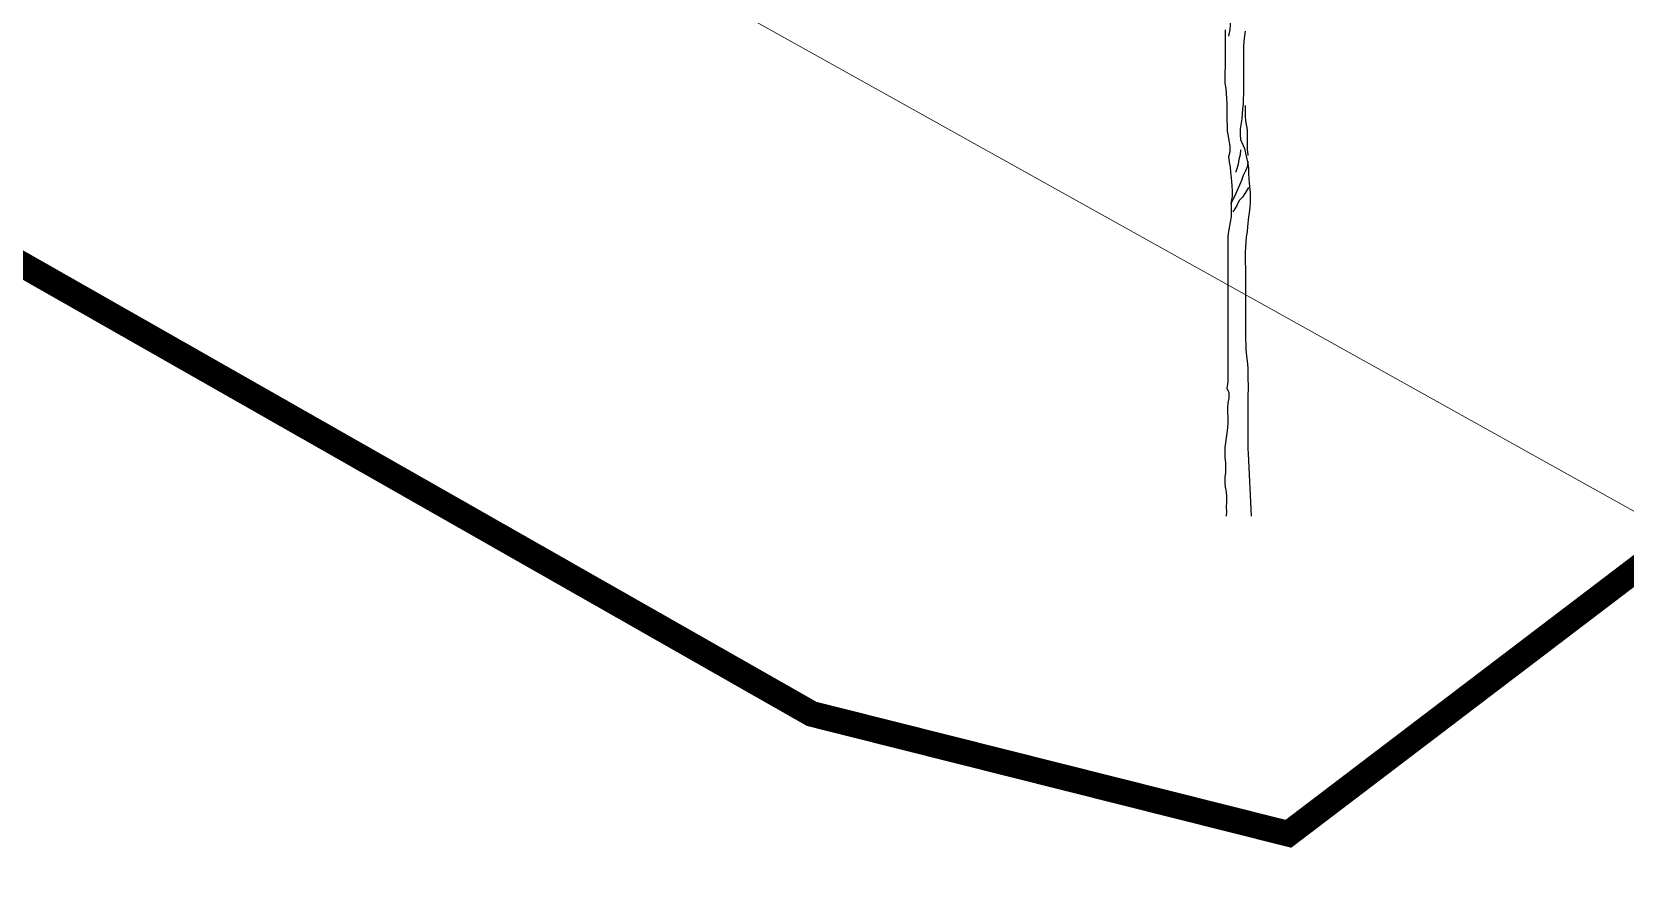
# Model space of a CAD drawing. Header units: inches. Extents: x 350994 to 353538, y 1581369 to 1583842.
# Drawn here: x 351501.32 to 351507.53, y 1583713.19 to 1583716.49 of the extents above; entities that cross this region are included whole.
import ezdxf

# ---------------------------------------------------------------- set-up
doc = ezdxf.new("R2010")
doc.units = ezdxf.units.IN
doc.header["$MEASUREMENT"] = 0
doc.linetypes.add('1', pattern=[0])
for name, color, linetype in [('EP TF', 5, 'Continuous'), ("ROAD'S", 1, '1'), ('TREE', 81, '1')]:
    doc.layers.add(name, color=color, linetype=linetype)
doc.styles.get("Standard").update_dxf_attribs({"font": 'arial.ttf'})
doc.linetypes.add('SILT_FENCE', pattern='A,0.5,-0.2,["EP",Standard,S=0.1,R=0,X=-0.1,Y=-0.05],-0.2', length=0.9)

# ---------------------------------------------------------------- blocks, each defined once
blk = doc.blocks.new('TREE_4')
at = {"color": 94}
for points in [[(-3, -32), (0, 0), (-3, 32), (0, 64), (0, 101), (-3, 136), (-9, 168), (-11, 202), (-11, 237), (-8, 269), (-8, 338), (-11, 370), (-11, 442), (-8, 474), (3, 544), (6, 578), (9, 616), (9, 651), (6, 685), (6, 720), (9, 752), (15, 784), (15, 821), (1, 850), (9, 896), (10, 1901), (13, 1935), (25, 1999), (33, 2037), (33, 2143), (39, 2178), (39, 2216), (36, 2248), (34, 2282), (28, 2346), (25, 2381), (19, 2415), (13, 2453), (22, 2488), (22, 2528), (16, 2563), (11, 2595), (5, 2629), (5, 2667), (2, 2702), (2, 2823), (-1, 2855), (-6, 2924), (-12, 2959), (-12, 3034), (-9, 3075), (-9, 3329)], [(127, 3320), (121, 3288), (118, 3251), (115, 3216), (115, 2884), (112, 2852), (112, 2814), (109, 2782), (103, 2713), (92, 2644), (92, 2606), (94, 2571), (123, 2508), (129, 2476), (146, 2406), (149, 2372), (149, 2334), (152, 2302), (155, 2268), (161, 2204), (161, 2135), (158, 2103), (155, 2065), (149, 2034), (143, 1970), (140, 1932), (134, 1898), (129, 1828), (126, 1791), (126, 1718), (128, 1687), (128, 1188), (131, 1156), (131, 1119), (137, 1055), (143, 1020), (145, 986), (145, 911), (148, 879), (148, 844), (145, 809), (145, 434), (148, 402), (168, -31)], [(61, 3554), (52, 3523), (46, 3491), (29, 3427), (26, 3393), (20, 3329), (14, 3297), (11, 3286)], [(127, 2806), (126, 2733), (129, 2701), (141, 2638), (141, 2499), (144, 2467), (144, 2461)], [(94, 2499), (91, 2464), (83, 2433), (77, 2401), (68, 2369), (60, 2343)], [(146, 2421), (143, 2386), (129, 2354), (112, 2323), (100, 2288), (88, 2256), (59, 2193), (45, 2164), (30, 2132), (25, 2123)], [(149, 2239), (129, 2204), (109, 2172), (85, 2149), (71, 2120), (54, 2091), (42, 2071)]]:
    blk.add_lwpolyline(points, dxfattribs=at)

msp = doc.modelspace()

# ---------------------------------------------------------------- linework, layer by layer
at = {"layer": 'EP TF', "color": 252, "linetype": 'SILT_FENCE', "lineweight": 5, "ltscale": 6, "elevation": 90.1096}
msp.add_lwpolyline([(351516.056, 1583709.8906), (351469.0365, 1583736.0903)], dxfattribs=at)
at = {"layer": "ROAD'S", "lineweight": 5, "const_width": 0.1}
msp.add_lwpolyline([(351517.698, 1583741.0063), (351517.698, 1583741.0063), (351509.0847, 1583715.5522), (351506.2145, 1583713.3696), (351504.3584, 1583713.8363), (351472.9801, 1583731.6859), (351443.5425, 1583745.4014), (351420.4205, 1583754.968), (351416.1851, 1583758.5373), (351413.8631, 1583762.4256), (351411.6568, 1583770.302)], dxfattribs=at)

# ---------------------------------------------------------------- block references
at = {"layer": 'TREE', "lineweight": 5, "xscale": 0.0005632341344607994, "yscale": 0.0005632341490127146, "zscale": 0.0005632341444477617}
msp.add_blockref('TREE_4', (351505.9749, 1583714.6238), dxfattribs=at)

doc.saveas('drawing.dxf')
